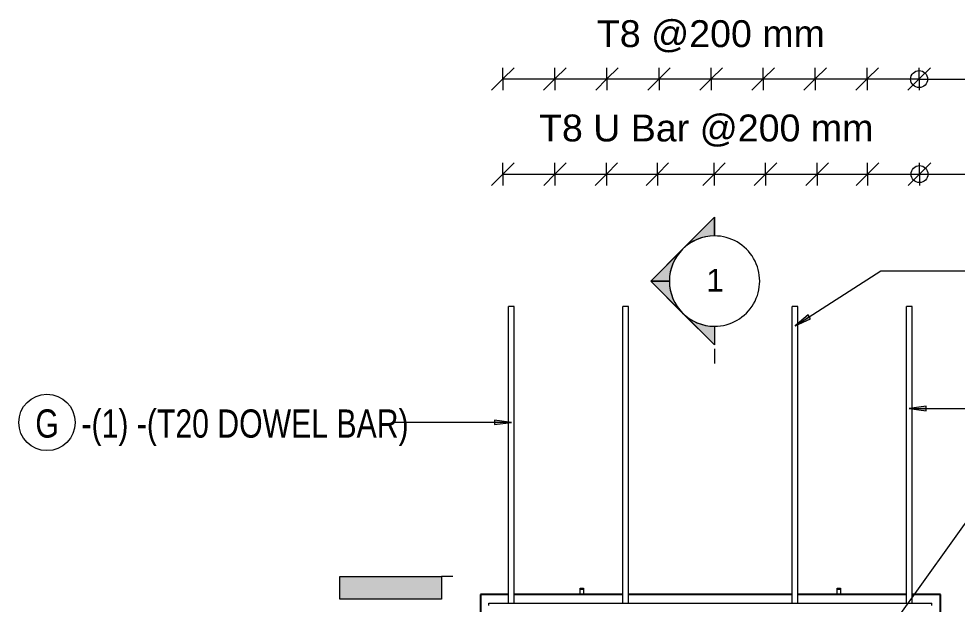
# Model space of a CAD drawing. Header units: millimetres. Extents: x 840 to 20197, y -2485 to 18696.
# Drawn here: x 1013 to 4339, y 3666 to 5739 of the extents above; entities that cross this region are included whole.
import ezdxf

# ---------------------------------------------------------------- set-up
doc = ezdxf.new("R2010")
doc.units = ezdxf.units.MM
for name, color, linetype, lineweight in [('A-ANNO-DIMS', 211, 'Continuous', 9), ('A-ANNO-DIMS-40', 211, 'Continuous', 9), ('A-GENM', 13, 'Continuous', 18), ('A-WALL', 113, 'Continuous', 25), ('G-ANNO-SYMB', 111, 'Continuous', 9), ('S-RBAR', 171, 'Continuous', 18), ('S-RBAR-IDEN', 171, 'Continuous', 9)]:
    doc.layers.add(name, color=color, linetype=linetype, lineweight=lineweight)
doc.styles.add('Arial', font='arial.ttf', dxfattribs={"height": 95.24999999999991})
doc.styles.add('Arial_1', font='arial.ttf', dxfattribs={"height": 79.99999999999991})
doc.styles.add('Nirmala UI Semilight', font='NirmalaS.ttf', dxfattribs={"width": 0.8, "height": 99.99999999999993})
doc.dimstyles.new('Arrow_Filled_-_2_5_NI_UI_1', dxfattribs={"dimscale": 304.8, "dimtxt": 104.7363945578231, "dimasz": 0.2624671916010498, "dimexe": 0.1312335958005249, "dimexo": 0.0625, "dimgap": 0.1312335958005249, "dimtad": 1, "dimdec": 4, "dimzin": 0, "dimdsep": 46, "dimtxsty": 'Arial', "dimblk1": 'OBLIQUE', "dimblk2": 'OBLIQUE', "dimsah": 1, "dimcen": 0.09, "dimazin": 0, "dimtfac": 1, "dimtdec": 4, "dimtix": 1, "dimtmove": 0, "dimatfit": 3, "dimfxl": 0.1312335958005249, "dimfxlon": 1, "dimtvp": 1, "dimtolj": 1, "dimtzin": 0, "dimarcsym": 2})

# ---------------------------------------------------------------- blocks, each defined once
blk = doc.blocks.new('RR spread anchor face based - RR-SA-4_0-180-1726831-Elevation Front Copy 1')
at = {"layer": 'A-GENM'}
for p, q in [((3002.807100847927, 3717.782484985943), (3002.807100847927, 3722.782484985943)), ((3002.807100847927, 3722.782484985943), (3014.807100847927, 3722.782484985943)), ((3002.807100847927, 3699.999999999593), (3002.807100847927, 3717.782484985943)), ((3014.807100847927, 3717.782484985943), (3002.807100847927, 3717.782484985943)), ((3014.807100847927, 3722.782484985943), (3014.807100847927, 3717.782484985943)), ((3014.807100847927, 3717.782484985943), (3014.807100847927, 3699.999999999593))]:
    blk.add_line(p, q, dxfattribs=at)
blk = doc.blocks.new('M_Rebar Tag_rfa MARK - ARROW-794226-Elevation Front Copy 1')
at = {"layer": 'S-RBAR-IDEN'}
blk.add_circle((4722.476342548553, 4359.001244878372), 100, dxfattribs=at)
blk = doc.blocks.new('DIMBLOCK57-Elevation Front Copy 1')
at = {"layer": 'A-ANNO-DIMS-40'}
for p, q in [((2728.695729491925, 5189.248196888725), (2768.695729491925, 5229.248196888724)), ((2728.695729491925, 5189.248196888725), (2728.695729491925, 5229.248196888724)), ((2913.254637901854, 5189.248196888725), (2953.254637901855, 5229.248196888724)), ((2913.254637901854, 5189.248196888725), (2913.254637901854, 5229.248196888724)), ((2728.695729491925, 5189.248196888725), (2688.695729491925, 5149.248196888725)), ((2728.695729491925, 5189.248196888725), (2913.254637901854, 5189.248196888725)), ((2728.695729491925, 5189.248196888725), (2728.695729491925, 5149.248196888725)), ((2913.254637901854, 5189.248196888725), (2873.254637901854, 5149.248196888725)), ((2913.254637901854, 5189.248196888725), (2913.254637901854, 5149.248196888725))]:
    blk.add_line(p, q, dxfattribs=at)
blk = doc.blocks.new('_Oblique')
at = {"color": 0, "linetype": 'ByBlock', "lineweight": -2}
blk.add_line((-0.5, -0.5), (0.5, 0.5), dxfattribs=at)
blk = doc.blocks.new('DIMBLOCK58-Elevation Front Copy 1')
at = {"layer": 'A-ANNO-DIMS-40'}
for p, q in [((2913.254637901854, 5189.248196888725), (2953.254637901855, 5229.248196888724)), ((2913.254637901854, 5189.248196888725), (2913.254637901854, 5229.248196888724)), ((3095.313546311784, 5189.248196888725), (3135.313546311784, 5229.248196888724)), ((3095.313546311784, 5189.248196888725), (3095.313546311784, 5229.248196888724)), ((2913.254637901854, 5189.248196888725), (2873.254637901854, 5149.248196888725)), ((2913.254637901854, 5189.248196888725), (3095.313546311784, 5189.248196888725)), ((2913.254637901854, 5189.248196888725), (2913.254637901854, 5149.248196888725)), ((3095.313546311784, 5189.248196888725), (3055.313546311784, 5149.248196888725)), ((3095.313546311784, 5189.248196888725), (3095.313546311784, 5149.248196888725))]:
    blk.add_line(p, q, dxfattribs=at)
blk = doc.blocks.new('DIMBLOCK59-Elevation Front Copy 1')
at = {"layer": 'A-ANNO-DIMS-40'}
for p, q in [((3095.313546311784, 5189.248196888725), (3135.313546311784, 5229.248196888724)), ((3095.313546311784, 5189.248196888725), (3095.313546311784, 5229.248196888724)), ((3276.122454721715, 5189.248196888725), (3316.122454721716, 5229.248196888724)), ((3276.122454721715, 5189.248196888725), (3276.122454721715, 5229.248196888724)), ((3095.313546311784, 5189.248196888725), (3055.313546311784, 5149.248196888725)), ((3095.313546311784, 5189.248196888725), (3276.122454721715, 5189.248196888725)), ((3095.313546311784, 5189.248196888725), (3095.313546311784, 5149.248196888725)), ((3276.122454721715, 5189.248196888725), (3236.122454721715, 5149.248196888725)), ((3276.122454721715, 5189.248196888725), (3276.122454721715, 5149.248196888725))]:
    blk.add_line(p, q, dxfattribs=at)
blk = doc.blocks.new('DIMBLOCK60-Elevation Front Copy 1')
at = {"layer": 'A-ANNO-DIMS-40'}
for p, q in [((3276.122454721715, 5189.248196888725), (3316.122454721716, 5229.248196888724)), ((3276.122454721715, 5189.248196888725), (3276.122454721715, 5229.248196888724)), ((3476.931363131645, 5189.248196888725), (3516.931363131645, 5229.248196888724)), ((3476.931363131644, 5189.248196888725), (3476.931363131644, 5229.248196888724)), ((3276.122454721715, 5189.248196888725), (3236.122454721715, 5149.248196888725)), ((3276.122454721715, 5189.248196888725), (3476.931363131645, 5189.248196888725)), ((3276.122454721715, 5189.248196888725), (3276.122454721715, 5149.248196888725)), ((3476.931363131645, 5189.248196888725), (3436.931363131645, 5149.248196888725)), ((3476.931363131644, 5189.248196888725), (3476.931363131644, 5149.248196888725))]:
    blk.add_line(p, q, dxfattribs=at)
blk = doc.blocks.new('DIMBLOCK61-Elevation Front Copy 1')
at = {"layer": 'A-ANNO-DIMS-40'}
for p, q in [((3476.931363131645, 5189.248196888725), (3516.931363131645, 5229.248196888724)), ((3476.931363131644, 5189.248196888725), (3476.931363131644, 5229.248196888724)), ((3658.990271541574, 5189.248196888725), (3698.990271541574, 5229.248196888724)), ((3658.990271541574, 5189.248196888725), (3658.990271541574, 5229.248196888724)), ((3476.931363131645, 5189.248196888725), (3436.931363131645, 5149.248196888725)), ((3476.931363131645, 5189.248196888725), (3658.990271541574, 5189.248196888725)), ((3476.931363131644, 5189.248196888725), (3476.931363131644, 5149.248196888725)), ((3658.990271541574, 5189.248196888725), (3618.990271541574, 5149.248196888725)), ((3658.990271541574, 5189.248196888725), (3658.990271541574, 5149.248196888725))]:
    blk.add_line(p, q, dxfattribs=at)
blk = doc.blocks.new('DIMBLOCK62-Elevation Front Copy 1')
at = {"layer": 'A-ANNO-DIMS-40'}
for p, q in [((3658.990271541574, 5189.248196888725), (3698.990271541574, 5229.248196888724)), ((3658.990271541574, 5189.248196888725), (3658.990271541574, 5229.248196888724)), ((3842.299179951504, 5189.248196888725), (3882.299179951504, 5229.248196888724)), ((3842.299179951504, 5189.248196888725), (3842.299179951504, 5229.248196888724)), ((3658.990271541574, 5189.248196888725), (3618.990271541574, 5149.248196888725)), ((3658.990271541574, 5189.248196888725), (3842.299179951504, 5189.248196888725)), ((3658.990271541574, 5189.248196888725), (3658.990271541574, 5149.248196888725)), ((3842.299179951504, 5189.248196888725), (3802.299179951503, 5149.248196888725)), ((3842.299179951504, 5189.248196888725), (3842.299179951504, 5149.248196888725))]:
    blk.add_line(p, q, dxfattribs=at)
blk = doc.blocks.new('DIMBLOCK63-Elevation Front Copy 1')
at = {"layer": 'A-ANNO-DIMS-40'}
for p, q in [((3842.299179951504, 5189.248196888725), (3882.299179951504, 5229.248196888724)), ((3842.299179951504, 5189.248196888725), (3842.299179951504, 5229.248196888724)), ((4020.608088361435, 5189.248196888725), (4060.608088361435, 5229.248196888724)), ((4020.608088361434, 5189.248196888725), (4020.608088361434, 5229.248196888724)), ((3842.299179951504, 5189.248196888725), (3802.299179951503, 5149.248196888725)), ((3842.299179951504, 5189.248196888725), (4020.608088361435, 5189.248196888725)), ((3842.299179951504, 5189.248196888725), (3842.299179951504, 5149.248196888725)), ((4020.608088361435, 5189.248196888725), (3980.608088361434, 5149.248196888725)), ((4020.608088361434, 5189.248196888725), (4020.608088361434, 5149.248196888725))]:
    blk.add_line(p, q, dxfattribs=at)
blk = doc.blocks.new('DIMBLOCK64-Elevation Front Copy 1')
at = {"layer": 'A-ANNO-DIMS-40'}
for p, q in [((4020.608088361435, 5189.248196888725), (4060.608088361435, 5229.248196888724)), ((4020.608088361434, 5189.248196888725), (4020.608088361434, 5229.248196888724)), ((4205.166996771363, 5189.248196888725), (4245.166996771363, 5229.248196888724)), ((4205.166996771363, 5189.248196888725), (4205.166996771363, 5229.248196888724)), ((4020.608088361435, 5189.248196888725), (3980.608088361434, 5149.248196888725)), ((4020.608088361435, 5189.248196888725), (4205.166996771363, 5189.248196888725)), ((4020.608088361434, 5189.248196888725), (4020.608088361434, 5149.248196888725)), ((4205.166996771363, 5189.248196888725), (4165.166996771363, 5149.248196888725)), ((4205.166996771363, 5189.248196888725), (4205.166996771363, 5149.248196888725))]:
    blk.add_line(p, q, dxfattribs=at)
blk = doc.blocks.new('DIMBLOCK65-Elevation Front Copy 1')
at = {"layer": 'A-ANNO-DIMS-40'}
for p, q in [((2728.807100847906, 5526.021370755859), (2768.807100847907, 5566.021370755858)), ((2728.807100847906, 5526.021370755857), (2728.807100847906, 5566.021370755857)), ((2913.182100847906, 5526.021370755859), (2953.182100847906, 5566.021370755858)), ((2913.182100847906, 5526.021370755857), (2913.182100847906, 5566.021370755857)), ((2728.807100847906, 5526.021370755859), (2688.807100847906, 5486.021370755859)), ((2728.807100847906, 5526.021370755859), (2913.182100847906, 5526.021370755859)), ((2728.807100847906, 5526.021370755857), (2728.807100847906, 5486.021370755858)), ((2913.182100847906, 5526.021370755859), (2873.182100847906, 5486.021370755859)), ((2913.182100847906, 5526.021370755857), (2913.182100847906, 5486.021370755858))]:
    blk.add_line(p, q, dxfattribs=at)
blk = doc.blocks.new('DIMBLOCK66-Elevation Front Copy 1')
at = {"layer": 'A-ANNO-DIMS-40'}
for p, q in [((2913.182100847906, 5526.021370755859), (2953.182100847906, 5566.021370755858)), ((2913.182100847906, 5526.021370755857), (2913.182100847906, 5566.021370755857)), ((3097.557100847906, 5526.021370755859), (3137.557100847906, 5566.021370755858)), ((3097.557100847906, 5526.021370755857), (3097.557100847906, 5566.021370755857)), ((2913.182100847906, 5526.021370755859), (2873.182100847906, 5486.021370755859)), ((2913.182100847906, 5526.021370755859), (3097.557100847906, 5526.021370755859)), ((2913.182100847906, 5526.021370755857), (2913.182100847906, 5486.021370755858)), ((3097.557100847906, 5526.021370755859), (3057.557100847906, 5486.021370755859)), ((3097.557100847906, 5526.021370755857), (3097.557100847906, 5486.021370755858))]:
    blk.add_line(p, q, dxfattribs=at)
blk = doc.blocks.new('DIMBLOCK67-Elevation Front Copy 1')
at = {"layer": 'A-ANNO-DIMS-40'}
for p, q in [((3097.557100847906, 5526.021370755859), (3137.557100847906, 5566.021370755858)), ((3097.557100847906, 5526.021370755857), (3097.557100847906, 5566.021370755857)), ((3281.932100847906, 5526.021370755859), (3321.932100847906, 5566.021370755858)), ((3281.932100847906, 5526.021370755857), (3281.932100847906, 5566.021370755857)), ((3097.557100847906, 5526.021370755859), (3057.557100847906, 5486.021370755859)), ((3097.557100847906, 5526.021370755859), (3281.932100847906, 5526.021370755859)), ((3097.557100847906, 5526.021370755857), (3097.557100847906, 5486.021370755858)), ((3281.932100847906, 5526.021370755859), (3241.932100847906, 5486.021370755859)), ((3281.932100847906, 5526.021370755857), (3281.932100847906, 5486.021370755858))]:
    blk.add_line(p, q, dxfattribs=at)
blk = doc.blocks.new('DIMBLOCK68-Elevation Front Copy 1')
at = {"layer": 'A-ANNO-DIMS-40'}
for p, q in [((3281.932100847906, 5526.021370755859), (3321.932100847906, 5566.021370755858)), ((3281.932100847906, 5526.021370755857), (3281.932100847906, 5566.021370755857)), ((3466.307100847906, 5526.021370755859), (3506.307100847906, 5566.021370755858)), ((3466.307100847906, 5526.021370755857), (3466.307100847906, 5566.021370755857)), ((3281.932100847906, 5526.021370755859), (3241.932100847906, 5486.021370755859)), ((3281.932100847906, 5526.021370755859), (3466.307100847906, 5526.021370755859)), ((3281.932100847906, 5526.021370755857), (3281.932100847906, 5486.021370755858)), ((3466.307100847906, 5526.021370755859), (3426.307100847906, 5486.021370755859)), ((3466.307100847906, 5526.021370755857), (3466.307100847906, 5486.021370755858))]:
    blk.add_line(p, q, dxfattribs=at)
blk = doc.blocks.new('DIMBLOCK69-Elevation Front Copy 1')
at = {"layer": 'A-ANNO-DIMS-40'}
for p, q in [((3466.307100847906, 5526.021370755859), (3506.307100847906, 5566.021370755858)), ((3466.307100847906, 5526.021370755857), (3466.307100847906, 5566.021370755857)), ((3650.682100847906, 5526.021370755859), (3690.682100847906, 5566.021370755858)), ((3650.682100847906, 5526.021370755857), (3650.682100847906, 5566.021370755857)), ((3466.307100847906, 5526.021370755859), (3426.307100847906, 5486.021370755859)), ((3466.307100847906, 5526.021370755859), (3650.682100847906, 5526.021370755859)), ((3466.307100847906, 5526.021370755857), (3466.307100847906, 5486.021370755858)), ((3650.682100847906, 5526.021370755859), (3610.682100847906, 5486.021370755859)), ((3650.682100847906, 5526.021370755857), (3650.682100847906, 5486.021370755858))]:
    blk.add_line(p, q, dxfattribs=at)
blk = doc.blocks.new('DIMBLOCK70-Elevation Front Copy 1')
at = {"layer": 'A-ANNO-DIMS-40'}
for p, q in [((3650.682100847906, 5526.021370755859), (3690.682100847906, 5566.021370755858)), ((3650.682100847906, 5526.021370755857), (3650.682100847906, 5566.021370755857)), ((3835.057100847906, 5526.021370755859), (3875.057100847906, 5566.021370755858)), ((3835.057100847906, 5526.021370755857), (3835.057100847906, 5566.021370755857)), ((3650.682100847906, 5526.021370755859), (3610.682100847906, 5486.021370755859)), ((3650.682100847906, 5526.021370755859), (3835.057100847906, 5526.021370755859)), ((3650.682100847906, 5526.021370755857), (3650.682100847906, 5486.021370755858)), ((3835.057100847906, 5526.021370755859), (3795.057100847905, 5486.021370755859)), ((3835.057100847906, 5526.021370755857), (3835.057100847906, 5486.021370755858))]:
    blk.add_line(p, q, dxfattribs=at)
blk = doc.blocks.new('DIMBLOCK71-Elevation Front Copy 1')
at = {"layer": 'A-ANNO-DIMS-40'}
for p, q in [((3835.057100847906, 5526.021370755859), (3875.057100847906, 5566.021370755858)), ((3835.057100847906, 5526.021370755857), (3835.057100847906, 5566.021370755857)), ((4019.432100847906, 5526.021370755859), (4059.432100847906, 5566.021370755858)), ((4019.432100847906, 5526.021370755857), (4019.432100847906, 5566.021370755857)), ((3835.057100847906, 5526.021370755859), (3795.057100847905, 5486.021370755859)), ((3835.057100847906, 5526.021370755859), (4019.432100847906, 5526.021370755859)), ((3835.057100847906, 5526.021370755857), (3835.057100847906, 5486.021370755858)), ((4019.432100847906, 5526.021370755859), (3979.432100847906, 5486.021370755859)), ((4019.432100847906, 5526.021370755857), (4019.432100847906, 5486.021370755858))]:
    blk.add_line(p, q, dxfattribs=at)
blk = doc.blocks.new('DIMBLOCK72-Elevation Front Copy 1')
at = {"layer": 'A-ANNO-DIMS-40'}
for p, q in [((4019.432100847906, 5526.021370755859), (4059.432100847906, 5566.021370755858)), ((4019.432100847906, 5526.021370755857), (4019.432100847906, 5566.021370755857)), ((4203.807100847906, 5526.021370755859), (4243.807100847906, 5566.021370755858)), ((4203.807100847906, 5526.021370755857), (4203.807100847906, 5566.021370755857)), ((4019.432100847906, 5526.021370755859), (3979.432100847906, 5486.021370755859)), ((4019.432100847906, 5526.021370755859), (4203.807100847906, 5526.021370755859)), ((4019.432100847906, 5526.021370755857), (4019.432100847906, 5486.021370755858)), ((4203.807100847906, 5526.021370755859), (4163.807100847906, 5486.021370755859)), ((4203.807100847906, 5526.021370755857), (4203.807100847906, 5486.021370755858))]:
    blk.add_line(p, q, dxfattribs=at)
blk = doc.blocks.new('DIMBLOCK73-Elevation Front Copy 1')
at = {"layer": 'A-ANNO-DIMS-40'}
for p, q in [((2728.807100847906, 5526.021370755859), (2768.807100847907, 5566.021370755858)), ((2728.807100847906, 5526.021370755857), (2728.807100847906, 5566.021370755857)), ((2913.182100847906, 5526.021370755859), (2953.182100847906, 5566.021370755858)), ((2913.182100847906, 5526.021370755857), (2913.182100847906, 5566.021370755857)), ((3097.557100847906, 5526.021370755859), (3137.557100847906, 5566.021370755858)), ((3097.557100847906, 5526.021370755857), (3097.557100847906, 5566.021370755857)), ((3281.932100847906, 5526.021370755859), (3321.932100847906, 5566.021370755858)), ((3281.932100847906, 5526.021370755857), (3281.932100847906, 5566.021370755857)), ((3466.307100847906, 5526.021370755859), (3506.307100847906, 5566.021370755858)), ((3466.307100847906, 5526.021370755857), (3466.307100847906, 5566.021370755857)), ((3650.682100847906, 5526.021370755859), (3690.682100847906, 5566.021370755858)), ((3650.682100847906, 5526.021370755857), (3650.682100847906, 5566.021370755857)), ((3835.057100847906, 5526.021370755859), (3875.057100847906, 5566.021370755858)), ((3835.057100847906, 5526.021370755857), (3835.057100847906, 5566.021370755857)), ((4019.432100847906, 5526.021370755859), (4059.432100847906, 5566.021370755858)), ((4019.432100847906, 5526.021370755857), (4019.432100847906, 5566.021370755857)), ((4203.807100847906, 5526.021370755859), (4243.807100847906, 5566.021370755858)), ((4203.807100847906, 5526.021370755857), (4203.807100847906, 5566.021370755857)), ((2728.807100847906, 5526.021370755859), (2688.807100847906, 5486.021370755859)), ((2728.807100847906, 5526.021370755859), (4203.807100847906, 5526.021370755859)), ((2728.807100847906, 5526.021370755859), (2913.182100847906, 5526.021370755859)), ((2728.807100847906, 5526.021370755857), (2728.807100847906, 5486.021370755858)), ((2913.182100847906, 5526.021370755859), (2873.182100847906, 5486.021370755859)), ((2913.182100847906, 5526.021370755859), (3097.557100847906, 5526.021370755859)), ((2913.182100847906, 5526.021370755857), (2913.182100847906, 5486.021370755858)), ((3097.557100847906, 5526.021370755859), (3057.557100847906, 5486.021370755859)), ((3097.557100847906, 5526.021370755859), (3281.932100847906, 5526.021370755859)), ((3097.557100847906, 5526.021370755857), (3097.557100847906, 5486.021370755858)), ((3281.932100847906, 5526.021370755859), (3241.932100847906, 5486.021370755859)), ((3281.932100847906, 5526.021370755859), (3466.307100847906, 5526.021370755859)), ((3281.932100847906, 5526.021370755857), (3281.932100847906, 5486.021370755858)), ((3466.307100847906, 5526.021370755859), (3426.307100847906, 5486.021370755859)), ((3466.307100847906, 5526.021370755859), (3650.682100847906, 5526.021370755859)), ((3466.307100847906, 5526.021370755857), (3466.307100847906, 5486.021370755858)), ((3650.682100847906, 5526.021370755859), (3610.682100847906, 5486.021370755859)), ((3650.682100847906, 5526.021370755859), (3835.057100847906, 5526.021370755859)), ((3650.682100847906, 5526.021370755857), (3650.682100847906, 5486.021370755858)), ((3835.057100847906, 5526.021370755859), (3795.057100847905, 5486.021370755859)), ((3835.057100847906, 5526.021370755859), (4019.432100847906, 5526.021370755859)), ((3835.057100847906, 5526.021370755857), (3835.057100847906, 5486.021370755858)), ((4019.432100847906, 5526.021370755859), (3979.432100847906, 5486.021370755859)), ((4019.432100847906, 5526.021370755859), (4203.807100847906, 5526.021370755859)), ((4019.432100847906, 5526.021370755857), (4019.432100847906, 5486.021370755858)), ((4203.807100847906, 5526.021370755859), (4163.807100847906, 5486.021370755859)), ((4203.807100847906, 5526.021370755857), (4203.807100847906, 5486.021370755858))]:
    blk.add_line(p, q, dxfattribs=at)
blk = doc.blocks.new('_None')
blk = doc.blocks.new('Detail View - M_Section Head - Filled SHOP DWG-1002450-Elevation Front Copy 1')
at = {"layer": 'G-ANNO-SYMB'}
h = blk.add_hatch(color=256, dxfattribs=at)
edge = h.paths.add_edge_path()
edge.add_line((3478.703100847913, 5036.555536681551), (3365.566015858065, 4923.418451691707))
edge.add_arc((3478.703100847911, 4810.281366701857), 160.0000000000002, 89.9999999999996, 134.9999999999994, ccw=False)
edge.add_line((3478.703100847913, 4970.281366701857), (3478.703100847913, 5036.555536681551))
h = blk.add_hatch(color=256, dxfattribs=at)
edge = h.paths.add_edge_path()
edge.add_line((3252.428930868218, 4810.281366701862), (3318.703100847911, 4810.28136670186))
edge.add_arc((3478.703100847912, 4810.281366701857), 160.000000000001, 134.9999999999999, 179.9999999999994, ccw=False)
edge.add_line((3365.566015858064, 4923.418451691706), (3252.428930868218, 4810.281366701862))
h = blk.add_hatch(color=256, dxfattribs=at)
edge = h.paths.add_edge_path()
edge.add_line((3252.428930868218, 4810.281366701857), (3365.566015858063, 4697.144281712011))
edge.add_arc((3478.703100847912, 4810.281366701859), 160.000000000001, 180.0000000000003, 224.9999999999996, ccw=False)
edge.add_line((3318.703100847911, 4810.281366701857), (3252.428930868218, 4810.281366701857))
h = blk.add_hatch(color=256, dxfattribs=at)
edge = h.paths.add_edge_path()
edge.add_line((3478.70310084791, 4584.007196722166), (3478.70310084791, 4650.281366701859))
edge.add_arc((3478.703100847911, 4810.281366701858), 159.9999999999997, 224.9999999999997, 269.99999999999966, ccw=False)
edge.add_line((3365.566015858063, 4697.144281712011), (3478.703100847909, 4584.007196722166))
for p, q in [((3252.428930868216, 4810.281366701859), (3478.703100847913, 5036.55553668155)), ((3365.566015858065, 4923.418451691707), (3478.703100847913, 5036.555536681551)), ((3478.703100847913, 4970.281366701859), (3478.703100847913, 5036.55553668155)), ((3478.703100847913, 5036.555536681551), (3478.703100847913, 4970.281366701857)), ((3252.428930868218, 4810.281366701862), (3365.566015858064, 4923.418451691706)), ((3252.428930868216, 4810.281366701859), (3478.70310084791, 4584.007196722165)), ((3318.703100847911, 4810.28136670186), (3252.428930868218, 4810.281366701862)), ((3252.428930868218, 4810.281366701857), (3318.703100847911, 4810.281366701857)), ((3365.566015858063, 4697.144281712011), (3252.428930868218, 4810.281366701857)), ((3478.703100847909, 4584.007196722166), (3365.566015858063, 4697.144281712011)), ((3478.703100847911, 4650.281366701859), (3478.70310084791, 4584.007196722165)), ((3478.70310084791, 4650.281366701859), (3478.70310084791, 4584.007196722166))]:
    blk.add_line(p, q, dxfattribs=at)
for centre, radius, start, end in [((3478.703100847911, 4810.281366701859), 160.0000000000002, 90.00000000000007, 269.9999999999996), ((3478.703100847911, 4810.281366701857), 160.0000000000002, 89.99999999999926, 134.9999999999991), ((3478.703100847911, 4810.281366701859), 159.9999999999998, 269.9999999999994, 89.99999999999977), ((3478.703100847912, 4810.281366701857), 160.000000000001, 134.9999999999996, 179.999999999999), ((3478.703100847912, 4810.281366701859), 160.000000000001, 179.9999999999999, 224.9999999999992), ((3478.703100847911, 4810.281366701858), 159.9999999999997, 224.9999999999993, 269.9999999999993)]:
    blk.add_arc(centre, radius, start, end, dxfattribs=at)
blk = doc.blocks.new('Detail View - M_Section Tail - Filled Horizontal-14034-Elevation Front Copy 1')
at = {"layer": 'G-ANNO-SYMB'}
blk.add_hatch(color=256, dxfattribs=at).paths.add_polyline_path([(3398.703100847909, -1452.500627742247), (3478.70310084791, -1452.500627742248), (3478.703100847906, -1812.500627742248), (3398.703100847906, -1812.500627742247)])
for p, q in [((3398.703100847909, -1452.500627742247), (3398.703100847906, -1812.500627742247)), ((3478.70310084791, -1452.500627742248), (3398.703100847909, -1452.500627742247)), ((3478.703100847906, -1812.500627742248), (3478.70310084791, -1452.500627742248)), ((3398.703100847906, -1812.500627742247), (3478.703100847906, -1812.500627742248))]:
    blk.add_line(p, q, dxfattribs=at)

msp = doc.modelspace()

# ---------------------------------------------------------------- hatches: boundary and pattern name
at = {"layer": 'S-RBAR-IDEN'}
for points in [[(3763.807100847918, 4651.304697358114), (3818.537826976692, 4677.129959909591), (3809.988852914159, 4690.415339701699)], [(4168.807100847906, 4359.001244878369), (4228.807100847906, 4351.102095023127), (4228.807100847906, 4366.900394733614)], [(2758.807100847906, 4309.813095885786), (2698.807100847906, 4317.71224574103), (2698.807100847906, 4301.913946030541)]]:
    msp.add_hatch(color=256, dxfattribs=at).paths.add_polyline_path(points)

# ---------------------------------------------------------------- linework, layer by layer
at = {"layer": 'A-WALL'}
for p, q in [((2648.807100847911, 3699.999999999594), (2648.807100847911, 3629.999999999213)), ((2748.80710084791, 3699.999999999594), (2648.807100847911, 3699.999999999594)), ((3153.807100848037, 3699.999999999594), (2768.80710084791, 3699.999999999594)), ((3753.807100847924, 3699.999999999594), (3173.807100848036, 3699.999999999594)), ((4158.807100847914, 3699.999999999594), (3773.807100847923, 3699.999999999594)), ((4278.807100847912, 3699.999999999594), (4178.807100847913, 3699.999999999594)), ((4278.807100847912, 3629.999999999213), (4278.807100847912, 3699.999999999594))]:
    msp.add_line(p, q, dxfattribs=at)
at = {"layer": 'G-ANNO-SYMB'}
for p, q in [((3478.703100847912, 4570.281366701862), (3478.703100847912, 4518.050235660657)), ((2550.927255610027, 3764.095999999569), (2510.619814669942, 3764.095999999569))]:
    msp.add_line(p, q, dxfattribs=at)
at = {"layer": 'S-RBAR'}
for p, q in [((2768.807100847911, 4719.999999999597), (2748.807100847912, 4719.999999999597)), ((2748.807100847911, 3669.999999999595), (2748.807100847912, 4719.999999999597)), ((2768.807100847911, 3669.999999999595), (2768.807100847911, 4719.999999999597)), ((3173.807100848036, 4719.999999999594), (3153.807100848037, 4719.999999999594)), ((3153.807100848037, 3669.999999999595), (3153.807100848037, 4719.999999999594)), ((3173.807100848036, 3669.999999999595), (3173.807100848036, 4719.999999999594)), ((3773.807100847924, 4719.999999999594), (3753.807100847924, 4719.999999999594)), ((3753.807100847924, 3669.999999999595), (3753.807100847924, 4719.999999999594)), ((3773.807100847924, 3669.999999999595), (3773.807100847924, 4719.999999999594)), ((4178.807100847912, 4719.999999999584), (4158.807100847912, 4719.999999999584)), ((4158.807100847914, 3669.999999999595), (4158.807100847912, 4719.999999999584)), ((4178.807100847913, 3669.999999999595), (4178.807100847912, 4719.999999999584)), ((2678.807100847911, 3669.999999999595), (4248.807100847913, 3669.999999999595)), ((2678.807100847911, 3661.999999999595), (2678.807100847911, 3669.999999999595)), ((4248.807100847913, 3661.999999999595), (4248.807100847913, 3669.999999999595))]:
    msp.add_line(p, q, dxfattribs=at)
at = {"layer": 'S-RBAR-IDEN'}
for p, q in [((4203.530035583824, 5525.820334326248), (4622.476342548552, 5525.820334326248)), ((4205.057100847905, 5189.164686370262), (4622.476342548553, 5189.164686370261)), ((3763.807100847918, 4651.304697358114), (4068.090676624913, 4847.10733436798)), ((4068.090676624913, 4847.10733436798), (4622.476342548553, 4847.107334367978)), ((3809.988852914159, 4690.415339701699), (3763.807100847918, 4651.304697358114)), ((3818.537826976692, 4677.129959909591), (3809.988852914159, 4690.415339701699)), ((3763.807100847918, 4651.304697358114), (3818.537826976692, 4677.129959909591)), ((4228.807100847906, 4366.900394733614), (4168.807100847906, 4359.001244878369)), ((4168.807100847906, 4359.001244878369), (4228.807100847906, 4351.102095023127)), ((4168.807100847906, 4359.001244878369), (4622.476342548553, 4359.001244878372)), ((4228.807100847906, 4351.102095023127), (4228.807100847906, 4366.900394733614)), ((2758.807100847906, 4309.813095885786), (2340.411789091664, 4309.813095885786)), ((2758.807100847906, 4309.813095885786), (2698.807100847906, 4317.71224574103)), ((2698.807100847906, 4317.71224574103), (2698.807100847906, 4301.913946030541)), ((2698.807100847906, 4301.913946030541), (2758.807100847906, 4309.813095885786)), ((4121.111469722681, 3608.64428321023), (4432.527056217177, 4044.227424576781))]:
    msp.add_line(p, q, dxfattribs=at)
for centre in [(4203.530035583824, 5525.820334326248), (4205.057100847905, 5189.164686370262)]:
    msp.add_circle(centre, 30, dxfattribs=at)

# ---------------------------------------------------------------- block references
at = {"layer": 'A-GENM'}
for p in [(0, 0), (909.999999999974, 0)]:
    msp.add_blockref('RR spread anchor face based - RR-SA-4_0-180-1726831-Elevation Front Copy 1', p, dxfattribs=at)
at = {"layer": 'G-ANNO-SYMB'}
msp.add_blockref('Detail View - M_Section Head - Filled SHOP DWG-1002450-Elevation Front Copy 1', (0, 0), dxfattribs=at)
at = {"layer": 'G-ANNO-SYMB', "extrusion": (0, 0, -1), "rotation": 90.00000000000077}
msp.add_blockref('Detail View - M_Section Tail - Filled Horizontal-14034-Elevation Front Copy 1', (-3963.120442412143, 285.3928991516372), dxfattribs=at)
at = {"layer": 'S-RBAR-IDEN'}
msp.add_blockref('M_Rebar Tag_rfa MARK - ARROW-794226-Elevation Front Copy 1', (-3609.235899570511, -49.18814899258781), dxfattribs=at)

# ---------------------------------------------------------------- texts
at = {"layer": 'G-ANNO-SYMB', "insert": (3449.349923914561, 4853.348446109849), "char_height": 79.99999999999991, "width": 76.96199999999993, "attachment_point": 1, "style": 'Arial_1'}
msp.add_mtext('1', dxfattribs=at)
at = {"layer": 'S-RBAR-IDEN', "char_height": 99.99999999999993, "attachment_point": 1, "style": 'Nirmala UI Semilight'}
for s, insert, width in [('G', (1071.991275138907, 4355.894996214569), 92.35439999999991), ('-(1) -(T20 DOWEL BAR)', (1235.451789091665, 4355.894996214569), 1336.573399999999)]:
    msp.add_mtext(s, dxfattribs=dict(at, insert=insert, width=width))

# ---------------------------------------------------------------- dimensions: what is measured, and where the dimension line sits
at = {"layer": 'A-ANNO-DIMS'}
for base, p1, p2, text, override, picture, middle in [((4203.807100847906, 5526.021370755857), (2728.807100847906, 5486.021370755858), (4203.807100847906, 5486.021370755858), '1475', {"dimpost": '<>', "dimblk1": 'None', "dimblk2": 'None', "dimsah": 1, "dimfxl": 1475}, 'DIMBLOCK73-Elevation Front Copy 1', (3466.307100847906, 5614.653448119424)), ((2913.182100847906, 5526.021370755857), (2728.807100847906, 5486.021370755858), (2913.182100847906, 5486.021370755858), ' ', {"dimpost": '<>', "dimfxl": 184.375}, 'DIMBLOCK65-Elevation Front Copy 1', (2820.994600847906, 5526.021370755857)), ((3097.557100847906, 5526.021370755857), (2913.182100847906, 5486.021370755858), (3097.557100847906, 5486.021370755858), ' ', {"dimpost": '<>', "dimfxl": 184.375}, 'DIMBLOCK66-Elevation Front Copy 1', (3005.369600847906, 5526.021370755857)), ((3281.932100847906, 5526.021370755857), (3097.557100847906, 5486.021370755858), (3281.932100847906, 5486.021370755858), ' ', {"dimpost": '<>', "dimfxl": 184.375}, 'DIMBLOCK67-Elevation Front Copy 1', (3189.744600847906, 5526.021370755857)), ((3466.307100847906, 5526.021370755857), (3281.932100847906, 5486.021370755858), (3466.307100847906, 5486.021370755858), ' ', {"dimpost": '<>', "dimfxl": 184.3749999999995}, 'DIMBLOCK68-Elevation Front Copy 1', (3374.119600847906, 5526.021370755857)), ((3650.682100847906, 5526.021370755857), (3466.307100847906, 5486.021370755858), (3650.682100847906, 5486.021370755858), ' ', {"dimpost": '<>', "dimfxl": 184.375}, 'DIMBLOCK69-Elevation Front Copy 1', (3558.494600847906, 5526.021370755857)), ((3835.057100847906, 5526.021370755857), (3650.682100847906, 5486.021370755858), (3835.057100847906, 5486.021370755858), ' ', {"dimpost": '<>', "dimfxl": 184.375}, 'DIMBLOCK70-Elevation Front Copy 1', (3742.869600847906, 5526.021370755857)), ((4019.432100847906, 5526.021370755857), (3835.057100847906, 5486.021370755858), (4019.432100847906, 5486.021370755858), ' ', {"dimpost": '<>', "dimfxl": 184.375}, 'DIMBLOCK71-Elevation Front Copy 1', (3927.244600847906, 5526.021370755857)), ((4203.807100847906, 5526.021370755857), (4019.432100847906, 5486.021370755858), (4203.807100847906, 5486.021370755858), ' ', {"dimpost": '<>', "dimfxl": 184.375}, 'DIMBLOCK72-Elevation Front Copy 1', (4111.619600847906, 5526.021370755857)), ((2913.254637901854, 5189.248196888725), (2728.695729491925, 5149.248196888725), (2913.254637901854, 5149.248196888725), 'EQ', {"dimpost": '<>', "dimfxl": 184.5589084099297}, 'DIMBLOCK57-Elevation Front Copy 1', (2820.97518369689, 5281.42128723334)), ((3095.313546311784, 5189.248196888725), (2913.254637901854, 5149.248196888725), (3095.313546311784, 5149.248196888725), 'EQ', {"dimpost": '<>', "dimfxl": 182.0589084099292}, 'DIMBLOCK58-Elevation Front Copy 1', (3004.284092106819, 5281.42128723334)), ((3276.122454721715, 5189.248196888725), (3095.313546311784, 5149.248196888725), (3276.122454721715, 5149.248196888725), 'EQ', {"dimpost": '<>', "dimfxl": 180.8089084099311}, 'DIMBLOCK59-Elevation Front Copy 1', (3185.718000516749, 5281.42128723334)), ((3476.931363131644, 5189.248196888725), (3276.122454721715, 5149.248196888725), (3476.931363131644, 5149.248196888725), 'EQ', {"dimpost": '<>', "dimfxl": 200.8089084099292}, 'DIMBLOCK60-Elevation Front Copy 1', (3376.526908926679, 5281.42128723334)), ((3658.990271541574, 5189.248196888725), (3476.931363131644, 5149.248196888725), (3658.990271541574, 5149.248196888725), 'EQ', {"dimpost": '<>', "dimfxl": 182.0589084099302}, 'DIMBLOCK61-Elevation Front Copy 1', (3567.960817336609, 5281.42128723334)), ((3842.299179951504, 5189.248196888725), (3658.990271541574, 5149.248196888725), (3842.299179951504, 5149.248196888725), 'EQ', {"dimpost": '<>', "dimfxl": 183.3089084099297}, 'DIMBLOCK62-Elevation Front Copy 1', (3750.644725746539, 5281.42128723334)), ((4020.608088361434, 5189.248196888725), (3842.299179951504, 5149.248196888725), (4020.608088361434, 5149.248196888725), 'EQ', {"dimpost": '<>', "dimfxl": 178.3089084099297}, 'DIMBLOCK63-Elevation Front Copy 1', (3931.453634156469, 5281.42128723334)), ((4205.166996771363, 5189.248196888725), (4020.608088361434, 5149.248196888725), (4205.166996771363, 5149.248196888725), 'EQ', {"dimpost": '<>', "dimfxl": 184.5589084099297}, 'DIMBLOCK64-Elevation Front Copy 1', (4112.887542566398, 5281.42128723334))]:
    dim = msp.add_linear_dim(base=base, p1=p1, p2=p2, text=text, dimstyle='Arrow_Filled_-_2_5_NI_UI_1', override=override, dxfattribs=at)
    dim.commit()
    dim.dimension.update_dxf_attribs({"geometry": picture, "text_midpoint": middle})

# ---------------------------------------------------------------- next in the draw order: texts
at = {"layer": 'S-RBAR-IDEN', "char_height": 95.24999999999991, "attachment_point": 1, "style": 'Arial', "bg_fill": 3, "box_fill_scale": 0, "bg_fill_color": 256, "bg_fill_true_color": 3254780160, "bg_fill_transparency": 256}
for s, insert, width in [('T8 @200 mm', (3061.695655464928, 5734.15517166029), 990.8857499999991), ('T8 U Bar @200 mm', (2856.732613025855, 5400.131731412097), 1452.657749999999)]:
    msp.add_mtext(s, dxfattribs=dict(at, insert=insert, width=width))

doc.saveas('drawing.dxf')
